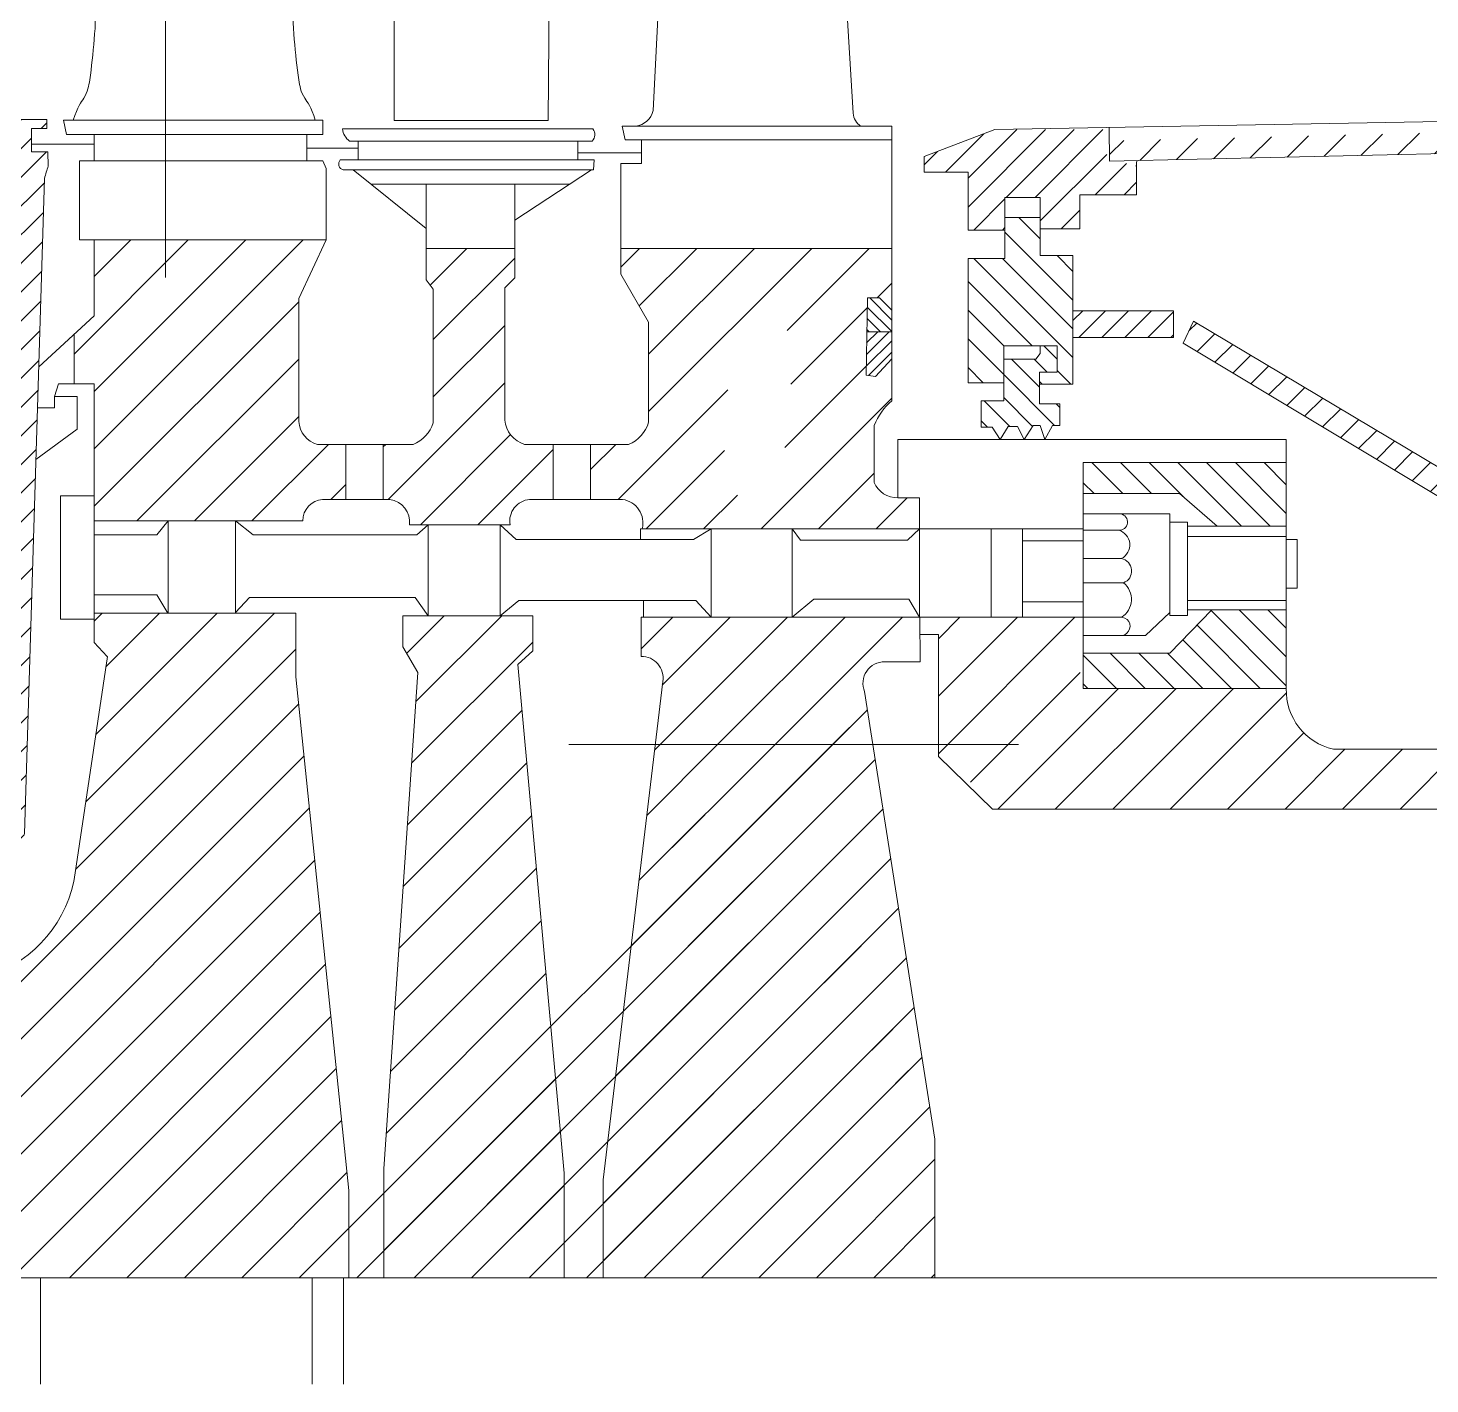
# Model space of a CAD drawing. Extents: x 0 to 420, y 0 to 297.
# Drawn here: x 252.95 to 273.66, y 191.19 to 211.22 of the extents above; entities that cross this region are included whole.
import ezdxf

# ---------------------------------------------------------------- set-up
doc = ezdxf.new("R2010")
doc.units = 0
doc.layers.get('0').update_dxf_attribs({"linetype": 'CONTINUOUS'})
pattern_1 = [(45, (-55.34396008155169, 175.7799266592022), (-0.2121585508602587, 0.2121585508602587), [])]
pattern_2 = [(45, (-55.34396008155169, 175.7799266592022), (-0.4243171017205177, 0.4243171017205176), [])]
pattern_3 = [(135, (-55.34396008155169, 175.7799266592022), (-0.2121585508602587, -0.2121585508602586), [])]

msp = doc.modelspace()

# ---------------------------------------------------------------- hatches: boundary and pattern name
at = {"lineweight": 0, "ltscale": 0.0007}
h = msp.add_hatch(dxfattribs=at)
h.set_pattern_fill('ANSI31', color=256, scale=0.1185339429477, style=0)
h.set_pattern_definition([(45, (-22270.53768268697, -14110.31309145952), (-0.2661162916776361, 0.266116291677636), [])])
edge = h.paths.add_edge_path()
edge.add_spline(control_points=[(323.3454008528647, 234.0977152321087), (323.3571327619354, 233.8702568429084), (323.4142066206632, 232.7637082076021), (323.1204358057727, 230.5752057500987), (322.5207965180679, 227.2986593510055), (320.9693550412974, 223.8185134812269), (318.8938950731331, 220.4294935874922), (316.2115897119912, 217.0549582060185), (311.4815419893283, 213.310587323011), (305.5633535916371, 210.9409957353977), (301.0490484153967, 210.4743538973968), (299.5506861655101, 210.3194688183026)], knot_values=[0, 0, 0, 0, 3.612468351011131, 17.57407997985103, 34.85754435046863, 56.34803368133372, 77.51161402492654, 97.91181360328657, 124.4068643844424, 172.4900309248931, 196.3784145443764, 196.3784145443764, 196.3784145443764, 196.3784145443764], degree=3, periodic=0)
edge.add_line((299.5506861655321, 210.3194688183049), (278.3206306060837, 209.790490891297))
edge.add_line((278.3206306060836, 209.790490891297), (278.3296482150086, 209.467295464278))
edge.add_line((278.3296482150086, 209.467295464278), (299.2992432205782, 209.9383489314737))
edge.add_spline(control_points=[(299.2992432205546, 209.9383489314724), (300.2498460316456, 209.9889252708505), (301.9095605415933, 210.0772295377288), (304.5202557882277, 210.5118760236095), (307.1280895359318, 211.1372633774354), (309.9587410772079, 212.6135545528542), (313.708482931945, 214.2275505123756), (317.2751538122288, 217.4220466433362), (320.1440619826751, 221.2635471604664), (322.17412406968, 225.3532355592002), (323.4859406386336, 229.585901276179), (323.6322173467883, 232.666143842462), (323.7002008077849, 234.0977152321087)], knot_values=[0, 0, 0, 0, 15.09251206247199, 26.35092277173186, 42.00708485524351, 57.35638217506959, 76.85649933097939, 106.5519830805748, 131.8896212694165, 152.6777254158835, 178.7977488321348, 201.4782437358558, 201.4782437358558, 201.4782437358558, 201.4782437358558], degree=3, periodic=0)
edge.add_line((323.7002008077849, 234.0977152321078), (323.3454008528649, 234.0977152321078))
h.paths.add_polyline_path([(278.3296482150086, 209.467295464278), (278.3206306060837, 209.790490891297), (268.9283887327647, 209.5564694294977), (268.9283887327615, 209.2561089404591)])
at = {"lineweight": 0}
h = msp.add_hatch(dxfattribs=at)
h.set_pattern_fill('ANSI31', color=256, scale=0.0945, style=0)
h.set_pattern_definition(pattern_1)
edge = h.paths.add_edge_path()
edge.add_spline(control_points=[(253.196506660055, 209.0008462653882), (253.2138458095129, 209.0622311244546), (253.2311849589711, 209.1236159835211), (253.2523498266754, 209.1831843504041)], knot_values=[0, 0, 0, 0, 1.002446582501522, 1.002446582501522, 1.002446582501522, 1.002446582501522], degree=3, periodic=0)
edge.add_line((253.2523498266754, 209.1831843504039), (253.2481003552102, 209.3951984292076))
edge.add_line((253.2481003552102, 209.3951984292076), (253.0062390211919, 209.3951984292076))
edge.add_line((253.0062390211919, 209.3951984292076), (253.0062390211919, 209.7382428149401))
edge.add_line((253.0062390211919, 209.7382428149404), (253.2324963981766, 209.7382428149404))
edge.add_line((253.2324963981766, 209.7382428149404), (253.2324963981766, 209.8707823175295))
edge.add_line((253.2324963981766, 209.8707823175295), (252.3508749180318, 209.8707823175295))
edge.add_line((252.3508749180318, 209.8707823175295), (252.3508749180319, 209.3484198586161))
edge.add_line((252.3508749180319, 209.3484198586164), (252.6909482857198, 208.9589441897683))
edge.add_line((252.6909482857198, 208.9589441897681), (251.636829447372, 199.1826490556299))
edge.add_arc((251.0443782614352, 199.2180728466891), 0.5935092692544636, 265.2912043167679, 356.57824940038256, ccw=False)
edge.add_line((250.9956561922377, 198.6265667920592), (248.2678240997084, 198.6265667920575))
edge.add_line((248.2678240997084, 198.6265667920576), (248.2678240997084, 197.9912055244639))
edge.add_line((248.2678240997084, 197.9912055244636), (248.6258478458344, 197.991205524462))
edge.add_arc((248.7196104707946, 197.6917167731084), 0.3138231062665551, -6.708132261792684, 107.38406581966879, ccw=False)
edge.add_line((249.0312851691512, 197.6550585621439), (249.0312851691512, 197.0103644918281))
edge.add_line((249.0312851691512, 197.0103644918281), (250.5679413967744, 197.0103644918281))
edge.add_spline(control_points=[(250.5679413967755, 197.0103644918287), (250.5373329431056, 197.0482718942323), (250.6022004969365, 197.3217399510207), (250.9224536685088, 197.4496953930476), (251.1868972949253, 197.4891182573237), (251.3096372071237, 197.5086766751241)], knot_values=[9.011791473894538, 9.011791473894538, 9.011791473894538, 9.01179147390772, 10.0167667453778, 12.25855918989858, 14.23850432097835, 14.23850432097835, 14.23850432097835, 14.23850432097835], degree=3, periodic=0)
edge.add_arc((251.0122209073867, 199.3751288027312), 1.890000000000014, 279.4549180203134, 358.2540696542253)
edge.add_line((252.9013434889318, 199.3175451948532), (253.196506660055, 209.0008462653882))
h = msp.add_hatch(dxfattribs=at)
h.set_pattern_fill('ANSI31', color=256, scale=0.0945, style=0)
h.set_pattern_definition(pattern_1)
h.paths.add_polyline_path([(269.3274095398795, 209.2195349100541), (268.8882105776804, 209.2195349100541), (268.8882105776806, 209.7211222689233), (267.2359862900941, 209.7211222689233), (266.1902748026911, 209.3240323701348), (266.1902748026911, 209.0941382000052), (266.8386160623704, 209.0941382000052), (266.8386160623704, 208.2372599609581), (267.3823860358201, 208.2372599609581), (267.3823860358201, 208.7179477240765), (267.9052416420322, 208.7179477240765), (267.9052416420322, 208.2581593838177), (268.4908403499569, 208.2581593838177), (268.4908403499569, 208.7597467426867), (269.3274095398795, 208.7597467426867)])
h = msp.add_hatch(dxfattribs=at)
h.set_pattern_fill('ANSI31', color=256, scale=0.0945, angle=90, style=0)
h.set_pattern_definition(pattern_3)
h.paths.add_polyline_path([(268.386269063727, 207.861069485029), (267.9052416420322, 207.861069485029), (267.9052416420322, 208.425355112477), (267.38238603582, 208.425355112477), (267.3823860358201, 207.8192706393097), (266.8386160623704, 207.8192706393097), (266.8386160623704, 205.980117278275), (267.3664864087209, 205.980117278275), (267.3664864087209, 206.5294156490047), (268.1556727878965, 206.5294156490047), (268.1556727878965, 206.1396331708295), (267.8926107130159, 206.1396331708295), (267.8926107130159, 205.9592178554153), (268.386269063727, 205.9592178554153)])
h = msp.add_hatch(dxfattribs=at)
h.set_pattern_fill('ANSI31', color=256, scale=0.189, style=0)
h.set_pattern_definition(pattern_2)
h.paths.add_polyline_path([(256.9534140573702, 207.2259733435915), (257.3549104981305, 208.0918304007831), (257.3549104981306, 208.0929827873697), (253.9315336095488, 208.0929827873697), (253.9315336095485, 206.9697748428026), (253.6344753929376, 206.6966742483154), (253.6344753929376, 205.9651927376314), (253.9315336095485, 205.9651927376314), (253.9315336095485, 203.9395443003432), (257.0129728080764, 203.9395443003432, -0.3967991627655841), (257.303117081803, 204.2571332110682), (257.648566212492, 204.2571332110682), (257.648566212492, 205.0718176476175), (257.2289696124185, 205.0718176476175, -0.3262657464331642), (256.9534140573702, 205.4098223133482)])
h = msp.add_hatch(dxfattribs=at)
h.set_pattern_fill('ANSI31', color=256, scale=0.189, style=0)
h.set_pattern_definition(pattern_2)
h.paths.add_polyline_path([(259.9965256148237, 207.3842236015825), (260.1444543497567, 207.5321547421686), (260.1444529411141, 207.9649728591982), (258.8342074767414, 207.9649728591982), (258.8342058053564, 207.5003751111692), (258.9398880241958, 207.3632449502132), (258.9398880241958, 205.3887065936689, -0.2231729240685381), (258.6415093937166, 205.0718176476175), (258.2012848525012, 205.0718176476175), (258.2012848525012, 204.2571332110682), (258.2980106338198, 204.2571332110682, -0.4126561883360232), (258.5881549075462, 203.8843114209576), (260.0728516640669, 203.8843114209576, -0.4373575787119356), (260.3629959377935, 204.2571332110682), (260.7084450684825, 204.2571332110682), (260.7084450684825, 205.0718176476175), (260.2888484684088, 205.0718176476175, -0.3089014959853371), (259.9965256148237, 205.4308048318247)])
h = msp.add_hatch(dxfattribs=at)
h.set_pattern_fill('ANSI31', color=256, scale=0.0378, angle=90, style=0)
h.set_pattern_definition([(135, (-55.34396008155169, 175.7799266592022), (-0.0848634203441035, -0.0848634203441035), [])])
h.paths.add_polyline_path([(265.7121060579184, 207.0542187524354), (265.5321479210351, 207.2340497913026), (265.3521899386853, 207.2340497913026), (265.3434200785287, 206.7345190953954), (265.7121060579184, 206.7345190953954)])
h = msp.add_hatch(dxfattribs=at)
h.set_pattern_fill('ANSI31', color=256, scale=0.0756, style=0)
h.set_pattern_definition([(45, (-55.34396008155169, 175.7799266592022), (-0.169726840688207, 0.1697268406882069), [])])
h.paths.add_polyline_path([(269.8711795133291, 207.045990264592), (268.386269063727, 207.045990264592), (268.386269063727, 206.6489003658031), (269.8711795133291, 206.6489003658031)])
h = msp.add_hatch(dxfattribs=at)
h.set_pattern_fill('ANSI31', color=256, scale=0.0945, style=0)
h.set_pattern_definition(pattern_1)
h.paths.add_polyline_path([(270.1701251201801, 206.8919560644224), (270.0175789840759, 206.5653025014736), (274.6396238958871, 203.7856730370619), (274.8487661933677, 204.0991650715208)])
h = msp.add_hatch(dxfattribs=at)
h.set_pattern_fill('ANSI31', color=256, scale=0.0378, style=0)
h.set_pattern_definition([(45, (-55.34396008155169, 175.7799266592022), (-0.0848634203441035, 0.0848634203441035), [])])
h.paths.add_polyline_path([(265.7121060579184, 206.7345190953954), (265.3434200785284, 206.7345190953954), (265.3321946588243, 206.095119878477), (265.4721619269186, 206.0751387167108), (265.7121060579184, 206.3348945969666)])
h = msp.add_hatch(dxfattribs=at)
h.set_pattern_fill('ANSI31', color=256, scale=0.0756, angle=90, style=0)
h.set_pattern_definition([(135, (-55.34396008155169, 175.7799266592022), (-0.169726840688207, -0.1697268406882069), [])])
h.paths.add_polyline_path([(267.8926107130159, 206.1396331708295), (268.1556727878965, 206.1396331708295), (268.1556727878965, 206.5294156490047), (267.90168184569, 206.5294156490047), (267.9016818456901, 206.4115744233748), (267.8381840715049, 206.3299920961922), (267.3664864087209, 206.3299920961922), (267.3664864087209, 205.713591988531), (267.0308552724474, 205.713591988531), (267.0308552724474, 205.3238096075178), (267.1941351969802, 205.3238096075178), (267.3119015758664, 205.1427584658433), (267.3122101239084, 205.1427584658433), (267.4299840283723, 205.3328743321293), (267.5660507094165, 205.3328743321293), (267.6658330142981, 205.1427584658433), (267.8018995408085, 205.3510036841911), (267.9016818456901, 205.3510036841911), (267.9742505980154, 205.1427584658433), (268.0831040355712, 205.3510036841911), (268.1919573185928, 205.3510036841911), (268.191957318593, 205.6682684626337), (267.8926107130159, 205.6682684626337)])
h = msp.add_hatch(dxfattribs=at)
h.set_pattern_fill('ANSI31', color=256, scale=0.0945, angle=90, style=0)
h.set_pattern_definition(pattern_3)
h.paths.add_polyline_path([(271.5382690968453, 204.8030776328071), (268.540500737152, 204.8030776328071), (268.540500737152, 204.3435093458382), (269.9601696290629, 204.3435093458382), (270.5200391844095, 203.8639599909784), (271.5382690968453, 203.8639600467095)])
h.paths.add_polyline_path([(271.5382690968453, 202.6251239956234), (270.4387250714733, 202.6251239956234), (269.8202023928699, 201.9857246996197), (268.540500737152, 201.9857246996197), (268.540500737152, 201.4662128575482), (271.5382690968453, 201.4662128575484)])
h = msp.add_hatch(dxfattribs=at)
h.set_pattern_fill('ANSI31', color=256, scale=0.189, style=0)
h.set_pattern_definition(pattern_2)
edge = h.paths.add_edge_path()
edge.add_line((257.6912219167489, 192.7592928588522), (257.6912219167489, 194.0459089506076))
edge.add_line((257.6912219167489, 194.0459089506076), (256.9114037160248, 201.638774903199))
edge.add_line((256.9114037160251, 201.638774903199), (256.9114037160251, 202.5778924903068))
edge.add_line((256.9114037160251, 202.5778924903068), (253.9315336095485, 202.5778924903068))
edge.add_line((253.9315336095485, 202.5778924903068), (253.9315336095488, 202.1444765947642))
edge.add_line((253.9315336095485, 202.1444765947642), (254.1263673128952, 201.9358734569547))
edge.add_line((254.1263673128952, 201.9358734569547), (253.6515545851068, 198.7420452715365))
edge.add_arc((251.7805764870479, 199.0095166841852), 1.889999999999984, 288.4150253243628, 351.8642308385131, ccw=False)
edge.add_spline(control_points=[(252.3776234436701, 197.2162975309335), (252.3174305596409, 197.1962564901301), (252.030046373954, 197.105335166485), (251.4737976131552, 196.9769294016645), (251.0051870105824, 197.0183881689537), (250.5988781674152, 196.9720504813821), (250.5679413967759, 197.0103644918281)], knot_values=[14.23850432096517, 14.23850432096517, 14.23850432096517, 14.23850432096517, 15.23236291678472, 18.94095537874182, 22.91462814806791, 23.93038313544675, 23.93038313544675, 23.93038313544675, 23.93038313545993], degree=3, periodic=0)
edge.add_line((250.5679413967759, 197.0103644918281), (249.031285169151, 197.0103644918281))
edge.add_line((249.0312851691512, 197.0103644918281), (249.0312851691512, 196.665648621596))
edge.add_arc((248.3665129293858, 196.5678736166245), 0.6719241641438348, -91.77983746123579, 8.367099400640313, ccw=False)
edge.add_line((248.3456436178927, 195.8962736209438), (242.4379381920425, 195.8962736209386))
edge.add_arc((242.4379381920407, 195.9436871981177), 0.0474135771790556, 201.3462451417548, 270.0000000023888, ccw=False)
edge.add_line((242.3937772937341, 195.9264285086632), (242.3491785888903, 196.0405460304191))
edge.add_arc((242.3050176905841, 196.0232873409635), 0.04741357717906, 21.3462451428764, 160.2118592233082)
edge.add_arc((242.3050176905738, 196.0232873409352), 0.04741357717906, 159.9607615736271, 160.2118591865852, ccw=False)
edge.add_line((242.2604746180548, 196.0395342480707), (242.2195887966723, 195.9274402910176))
edge.add_arc((242.175045724142, 195.9436871981227), 0.0474135771790705, 269.99999999994805, 339.96076161312334, ccw=False)
edge.add_line((242.1750457241417, 195.8962736209438), (241.4288554785221, 195.8962736209438))
edge.add_spline(control_points=[(241.4288554785164, 195.8962736209447), (241.3942702241822, 195.8997786835927), (241.2853252507864, 195.910819775071), (241.2478411078424, 196.0762680561873), (241.08678606972, 196.2085174478973), (241.0328409527545, 196.1334906582827), (241.0138003175902, 196.1070089708022)], knot_values=[0, 0, 0, 0, 0.515473997197407, 1.623764288927799, 2.463472267092225, 2.921538751147716, 2.921538751147716, 2.921538751147716, 2.921538751147716], degree=3, periodic=0)
edge.add_line((241.0138003175867, 196.107008970799), (240.959331974019, 195.6787296427825))
edge.add_spline(control_points=[(240.959331974019, 195.6787296427562), (240.9479506724012, 195.599411955439), (240.9190864449557, 195.3982536130936), (241.3145844883175, 195.5754241322401), (241.5410989608359, 195.1767276431977), (241.2648929279117, 194.7633322318445), (240.9476409204982, 194.7206279688832), (240.7753618373935, 194.6974380407006)], knot_values=[0, 0, 0, 0, 1.007748197397605, 2.555759802715148, 4.309780615343718, 6.558903035450311, 9.231655552346483, 9.231655552346483, 9.231655552346483, 9.231655552346483], degree=3, periodic=0)
edge.add_line((240.7753618373832, 194.6974380406991), (237.3375689918425, 194.6974380406991))
edge.add_line((237.3375689918424, 194.6974380406991), (236.4649757688936, 194.6974380406991))
edge.add_arc((236.0065498291655, 194.8158051183578), 0.4734607769276399, 194.4777475832825, 345.52225241650683, ccw=False)
edge.add_line((235.5481238894371, 194.6974380407008), (235.1582813550678, 194.6974380406991))
edge.add_line((235.1582813550677, 194.6974380406991), (235.1582813550678, 192.7592928588522))
edge.add_line((235.1582813550682, 192.7592928588522), (257.6912219167489, 192.7592928588522))
h = msp.add_hatch(dxfattribs=at)
h.set_pattern_fill('ANSI31', color=256, scale=0.189, style=0)
h.set_pattern_definition(pattern_2)
h.paths.add_polyline_path([(260.1906394650628, 201.818605912234), (260.4105881743262, 202.0184181063036), (260.4105881743262, 202.5379299483749), (258.491035554077, 202.5379299483749), (258.491035554077, 202.0783618332697), (258.7109842633404, 201.6987184583015), (258.2111008083466, 194.36560859861), (258.2111008083466, 192.7592928588522), (260.8704807561124, 192.7592928588522), (260.8704807561124, 194.3056648716436)])
h = msp.add_hatch(dxfattribs=at)
h.set_pattern_fill('ANSI31', color=256, scale=0.189, style=0)
h.set_pattern_definition(pattern_2)
edge = h.paths.add_edge_path()
edge.add_line((262.2172738429937, 200.6355770055654), (265.4326055875657, 200.6355770055654))
edge.add_line((261.4503456841769, 194.2057587746084), (262.3284681984856, 201.5678149028199))
edge.add_arc((262.0153908771989, 201.6209766005304), 0.3175587744143428, 350.3628844777069, 450.9338711757313)
edge.add_line((262.0102151756376, 202.5179487633408), (262.0102151756376, 201.9384931943032))
edge.add_line((266.1210646619089, 202.5179487633408), (262.0102151756377, 202.5179487633408))
edge.add_line((266.1292548885219, 201.8585682823025), (266.1249374574767, 202.5179487633407))
edge.add_line((265.5993785519669, 201.8587295350046), (266.1292548885218, 201.8585682823027))
edge.add_arc((265.6034366598785, 201.5405062251979), 0.3181175115288108, 88.9301614309933, 202.4583987547087)
edge.add_line((266.3492035977852, 194.8051955286803), (265.3094460879347, 201.4189813522317))
h = msp.add_hatch(dxfattribs=at)
h.set_pattern_fill('ANSI31', color=256, scale=0.189, style=0)
h.set_pattern_definition(pattern_2)
h.paths.add_polyline_path([(265.4326055875658, 200.6355770055654), (262.2172738429938, 200.6355770055654), (261.4503456841769, 194.2057587746084), (261.4503456841767, 192.7592928588523), (266.3492035977852, 192.7592928588523), (266.3492035977852, 194.8051955286805)])

# ---------------------------------------------------------------- linework, layer by layer
for p, q in [((262.688224720022, 219.7418408893905), (262.1862545637555, 210.0024671138077)), ((264.5508622679461, 219.7418408893905), (265.1431716593403, 209.9623178823768)), ((260.7325491142157, 219.6398689526885), (260.6338260489489, 209.8556670779742)), ((258.3606861742964, 219.2071941441552), (258.3606861742964, 209.8556670779742)), ((252.3508749180319, 209.8707823175297), (253.2324963981767, 209.8707823175297)), ((253.2324963981767, 209.8707823175297), (253.2324963981767, 209.7382428149404)), ((253.4790289949274, 209.8619664345051), (257.3063330147426, 209.8619664345051)), ((253.5208574256369, 209.6475065160057), (253.4790289949274, 209.8619664345051)), ((257.3063330147426, 209.8619664345051), (257.3063330147426, 209.6475065160057)), ((258.3606861742964, 209.8556670779742), (260.6338260489489, 209.8556670779742)), ((261.7307282948764, 209.7729006816314), (261.7730243352809, 209.5718531994149)), ((265.7121060579184, 209.7729006816314), (261.7307282948764, 209.7729006816314)), ((265.7121060579184, 209.7729006816314), (265.7121060579184, 205.7154766389762)), ((253.0062390211919, 209.7382428149404), (253.0062390211919, 209.3951984292079)), ((253.2324963981767, 209.7382428149404), (253.0062390211919, 209.7382428149404)), ((257.3063330147426, 209.6475065160057), (253.5208574256369, 209.6475065160057)), ((253.9315336095485, 209.2617976604878), (253.9315336095485, 209.6475065160057)), ((257.0702884817728, 209.6475065160057), (257.0702884817729, 209.2617976604878)), ((257.5986138698644, 209.7320252654776), (261.2968849937274, 209.7320252654776)), ((261.7730243352809, 209.5718531994149), (263.7920603784674, 209.5718531994149)), ((262.0147197630114, 209.2214950069127), (262.0147197630114, 209.569945390514)), ((263.7920603784674, 209.5718531994149), (265.7121060579184, 209.5718531994149)), ((267.2359862900941, 209.7211222689235), (266.1902748026911, 209.3240323701349)), ((253.9315336095485, 209.5069358847384), (253.0062390211919, 209.5069358847384)), ((253.0062390211919, 209.3951984292079), (253.2481003552102, 209.3951984292079)), ((253.2481003552102, 209.3951984292079), (253.2523498266754, 209.1831843504041)), ((257.8310751946471, 209.4469294970762), (257.0702884817729, 209.4469294970762)), ((261.2863167718428, 209.5525232858499), (257.7042763103714, 209.5525232858499)), ((257.8310751946471, 209.5525232858499), (257.8310751946471, 209.2742919012992)), ((261.0743062419973, 209.5525232858499), (261.0743062419973, 209.2742919012992)), ((262.0147197630114, 209.3798815449135), (261.0743062419973, 209.3798815449135)), ((257.3063330147426, 209.2617976604878), (253.7146518539412, 209.2617976604878)), ((253.7146518539409, 209.2617976604878), (253.7146518539409, 208.0929827873698)), ((257.3063330147426, 209.2617976604878), (257.3549104981305, 209.1477411180835)), ((257.3549104981305, 209.1477411180835), (257.3549104981305, 208.0918304007831)), ((257.5662301481589, 209.2742919012992), (261.3173357886637, 209.2742919012992)), ((261.3173357886637, 209.2742919012992), (261.3067675667799, 209.1264630841122)), ((261.7082940705959, 209.2214950069127), (262.0147197630114, 209.2214950069127)), ((261.7082940705959, 207.5848451679965), (261.7082940705959, 209.2214950069127)), ((266.1902748026911, 209.3240323701349), (266.1902748026911, 209.0941382000052)), ((269.3274095398795, 208.7597467426867), (269.3274095398795, 209.2195349100545)), ((261.3067675667799, 209.1264630841122), (257.6084964429167, 209.1264630841122)), ((258.8342255836877, 208.2607631386712), (257.7545169319837, 209.1264630841122)), ((260.1444543500897, 208.3823177144059), (261.2750826794601, 209.1264630841122)), ((266.1902748026911, 209.0941382000052), (266.8386160623704, 209.0941382000052)), ((266.8386160623704, 209.0941382000052), (266.8386160623704, 208.2372599609581)), ((258.0195387230452, 208.9139711774295), (260.9542004047158, 208.915268076196)), ((258.8342108920469, 208.9143312009843), (258.8342058053562, 207.5003751111696)), ((260.1444498494641, 208.9149102276225), (260.1444543500897, 207.5320524187697)), ((268.4908403499569, 208.2581593838177), (268.4908403499569, 208.7597467426867)), ((268.4908403499569, 208.7597467426867), (269.3274095398795, 208.7597467426867)), ((267.3823860358201, 207.8192706393097), (267.3823860358201, 208.7179477240765)), ((267.3823860358201, 208.7179477240765), (267.9052416420322, 208.7179477240765)), ((267.9052416420322, 208.7179477240765), (267.9052416420322, 207.861069485029)), ((267.3823860358201, 208.4253551124771), (267.9052416420322, 208.4253551124771)), ((266.8386160623704, 208.2372599609581), (267.3823860358201, 208.2372599609581)), ((267.9052416420322, 208.2581593838177), (268.4908403499569, 208.2581593838177)), ((257.3549104981306, 208.0929827873698), (253.7146518539412, 208.0929827873698)), ((253.9315336095485, 206.9697748428026), (253.9315336095485, 208.0929827873698)), ((257.3549104981305, 208.0918304007831), (256.9534140573702, 207.2259733435917)), ((260.1444543500895, 207.9649728591983), (258.8342058053564, 207.9649728591983)), ((261.7082940705961, 207.6910884551622), (261.9845121993354, 207.9673065839015)), ((261.7082940705959, 207.9673065839015), (265.7121060579184, 207.9673065839015)), ((261.9815606826609, 207.1157208637861), (262.8331464027763, 207.9673065839015)), ((262.1203887962967, 205.5572805705397), (264.5304148096583, 207.9673065839015)), ((262.1203887962967, 206.405914773981), (263.6817806062174, 207.9673065839015)), ((264.1665309543193, 206.7547885251214), (265.3790490130994, 207.9673065839015)), ((266.8386160623704, 205.9801172782751), (266.8386160623704, 207.8192706393097)), ((266.8386160623704, 207.8192706393097), (267.3823860358201, 207.8192706393097)), ((267.9052416420322, 207.861069485029), (268.386269063727, 207.861069485029)), ((268.386269063727, 207.861069485029), (268.386269063727, 205.9592178554154)), ((258.9398880241958, 207.3632449502134), (258.8342058053562, 207.5003751111696)), ((260.1444543500897, 207.5321547425018), (259.9965256148237, 207.3842236015827)), ((262.1203887962967, 206.8773908251394), (261.7082940705959, 207.5848451679965)), ((258.9398880241958, 205.388706593669), (258.9398880241958, 207.3632449502134)), ((259.9965256148237, 207.3842236015827), (259.9965256148237, 205.4308048318247)), ((265.494426423942, 207.2340497913027), (265.7121060579184, 207.4517294252795)), ((256.9534140573702, 207.2259733435917), (256.9534140573702, 205.4098223133482)), ((264.2220001946416, 205.9616235620025), (265.3496481831212, 207.0892715504823)), ((265.3521899386853, 207.2340497913027), (265.3321946588243, 206.095119878477)), ((265.5321479210351, 207.2340497913027), (265.3521899386853, 207.2340497913027)), ((265.7121060579184, 207.0542187524354), (265.5321479210351, 207.2340497913027)), ((253.111619487089, 206.215986454699), (253.9315336095485, 206.9697748428026)), ((262.1203887962967, 206.8773908251394), (262.1203887962967, 205.3991275242245)), ((268.386269063727, 207.0459902645921), (269.8711795133291, 207.0459902645921)), ((269.8711795133291, 207.0459902645921), (269.8711795133291, 206.6489003658032)), ((270.1701251201801, 206.8919560644228), (270.0175789840759, 206.5653025014738)), ((274.8487661933677, 204.0991650715208), (270.1701251201801, 206.8919560644228)), ((253.6344753929376, 206.6966742483155), (253.6344753929376, 205.9651927376317)), ((265.7121060579184, 206.7345190953955), (265.3434200785287, 206.7345190953955)), ((267.3664864087209, 206.5294156490049), (267.3664864087209, 205.713591988531)), ((268.1556727878965, 206.5294156490049), (267.3664864087209, 206.5294156490049)), ((267.90168184569, 206.5294156490049), (267.90168184569, 206.411574423375)), ((268.1556727878965, 206.1396331708297), (268.1556727878965, 206.5294156490049)), ((269.8711795133291, 206.6489003658032), (268.386269063727, 206.6489003658032)), ((270.0175789840759, 206.5653025014738), (274.6396238958871, 203.785673037062)), ((265.4721619269184, 206.0751387167108), (265.7121060579184, 206.3348945969667)), ((267.8381840715049, 206.3299920961922), (267.3664864087209, 206.3299920961922)), ((267.90168184569, 206.411574423375), (267.8381840715049, 206.3299920961922)), ((264.1337457459836, 205.0247349099035), (265.3344831521199, 206.2254723160396)), ((265.3321946588243, 206.095119878477), (265.4721619269184, 206.0751387167108)), ((267.8926107130159, 206.1396331708297), (268.1556727878965, 206.1396331708297)), ((267.8926107130159, 205.6682684626339), (267.8926107130159, 206.1396331708297)), ((253.3441135461747, 205.7770232529716), (253.4044187108474, 205.9651927376317)), ((253.9315336095488, 205.9651927376317), (253.4044187108474, 205.9651927376317)), ((253.9315336095485, 202.1444765947642), (253.9315336095485, 205.9651927376317)), ((261.6688756402664, 204.2571332110685), (263.2885266504246, 205.8767842212267)), ((267.3664864087209, 205.9801172782751), (266.8386160623704, 205.9801172782751)), ((268.386269063727, 205.9592178554154), (267.8926107130159, 205.9592178554154)), ((253.3441135461747, 205.7770232529716), (253.3441135461747, 205.60982757287)), ((253.6787412006424, 205.7770232529716), (253.3441135461747, 205.7770232529716)), ((253.6787412006424, 205.2963354593552), (253.6787412006424, 205.7770232529716)), ((263.7816425432882, 203.8239975037671), (265.7121060579184, 205.7544610183975)), ((267.3664864087209, 205.713591988531), (267.0308552724474, 205.713591988531)), ((267.0308552724474, 205.713591988531), (267.0308552724474, 205.3238096075178)), ((268.191957318593, 205.6682684626339), (267.8926107130159, 205.6682684626339)), ((268.191957318593, 205.3510036841911), (268.191957318593, 205.6682684626339)), ((253.3441135461747, 205.60982757287), (253.0931427531257, 205.60982757287)), ((253.0698484997917, 204.8456222440385), (253.6787412006424, 205.2963354593552)), ((265.4524822050289, 205.3510036841911), (265.4524822050289, 204.507985947044)), ((267.0308552724474, 205.3238096075178), (267.1941351969802, 205.3238096075178)), ((267.1941351969802, 205.3238096075178), (267.3120596126763, 205.1425155039289)), ((267.3120596126763, 205.1425155039289), (267.4299840283723, 205.3328743321297)), ((267.4299840283723, 205.3328743321297), (267.5660507094165, 205.3328743321297)), ((267.5660507094165, 205.3328743321297), (267.6658330142981, 205.1427584658433)), ((267.6658330142981, 205.1427584658433), (267.8018995408085, 205.3510036841911)), ((267.8018995408085, 205.3510036841911), (267.90168184569, 205.3510036841911)), ((267.90168184569, 205.3510036841911), (267.9742505980154, 205.1427584658433)), ((267.9742505980154, 205.1427584658433), (268.0831040355712, 205.3510036841911)), ((268.0831040355712, 205.3510036841911), (268.191957318593, 205.3510036841911)), ((257.2293661460884, 205.0718176476175), (258.6415093937166, 205.0718176476175)), ((257.648566212492, 205.0718176476175), (257.648566212492, 204.2571332110685)), ((258.2012848525012, 205.0718176476175), (258.2012848525012, 204.2571332110685)), ((260.2892450020787, 205.0718176476175), (261.8220101658175, 205.0718176476175)), ((260.7084450684825, 205.0718176476175), (260.7084450684825, 204.2571332110685)), ((261.2611637084918, 204.6980554827347), (261.6349258733742, 205.0718176476175)), ((261.2611637084918, 205.0718176476175), (261.2611637084918, 204.2571332110685)), ((271.5382690968453, 205.1427584658433), (265.8011393163156, 205.1427584658433)), ((265.8011393163156, 205.1427584658433), (265.8011393163156, 204.283565790736)), ((271.5382690968453, 201.4662128575484), (271.5382690968453, 205.1427584658433)), ((262.0843741364062, 203.8239975037671), (263.2421714364605, 204.9817948038216)), ((268.540500737152, 204.8030776328071), (268.540500737152, 201.4662128575484)), ((271.5398014671149, 204.8030776328071), (268.540500737152, 204.8030776328071)), ((264.6302767467292, 203.8239975037671), (265.4524822050289, 204.6462029620669)), ((253.4340867562737, 204.3123659932922), (253.4340867562737, 202.4896819451824)), ((253.9315336095485, 204.3123659932922), (253.4340867562737, 204.3123659932922)), ((257.3031170818032, 204.2571332110685), (258.2980106338195, 204.2571332110685)), ((260.3629959377935, 204.2571332110685), (261.7354914412076, 204.2571332110685)), ((262.9330083398472, 203.8239975037671), (263.4312379765849, 204.3222271405048)), ((265.4789109501702, 203.8239975037671), (265.938479237139, 204.283565790736)), ((265.8011393163156, 204.283565790736), (266.1210646619089, 204.283565790736)), ((266.1210646619089, 204.283565790736), (266.1210646619089, 202.5179487633408)), ((268.540500737152, 204.3435093458387), (269.9601696290629, 204.3435093458387)), ((269.9601696290629, 204.3435093458387), (270.5200391205236, 203.8639600456991)), ((269.8209248428562, 204.0437910547344), (268.540500737152, 204.0437910547344)), ((269.8209248428562, 204.0437910547344), (269.8202118987714, 202.5451990836231)), ((253.9315336095488, 203.9395443003434), (257.0129398923819, 203.9395443003434)), ((255.0231527883493, 203.9395443003434), (254.8573372736135, 203.7324210512279)), ((255.0231527883493, 202.5863394355265), (255.0231527883493, 203.9395443003434)), ((256.0180463403658, 203.9395443003434), (256.0180463403658, 202.5863394355265)), ((256.28058763642, 203.7324210512279), (256.0180463403658, 203.9395443003434)), ((258.5881549075462, 203.8843114209576), (260.0728516640669, 203.8843114209576)), ((258.8645472205121, 203.8843114209576), (258.6987315512424, 203.7324210512279)), ((258.8645472205121, 202.537929948375), (258.8645472205121, 203.8843114209576)), ((259.9285305059457, 202.537929948375), (259.9285305059457, 203.8843114209576)), ((259.9285305059457, 203.8843114209576), (260.1634359086329, 203.6633800005767)), ((268.540500737152, 203.8239975037671), (262.0020249490247, 203.8239975037671)), ((262.0020249490247, 203.8239975037671), (262.0020249490247, 203.6641476797662)), ((262.7818431497489, 203.6641476797662), (263.0417824588753, 203.8239975037671)), ((263.0417824588753, 203.8239975037671), (263.0417824588755, 202.5179487633408)), ((264.2415029148673, 203.8239975037671), (264.2415029148673, 202.5179487633408)), ((264.2415029148673, 203.8228769542631), (264.3644970865708, 203.6574051340398)), ((265.9413539294429, 203.6536444186648), (266.1210646619089, 203.8239975037671)), ((267.1808176083636, 203.8239975037671), (267.1808176083636, 202.5179487633408)), ((267.6407104634943, 203.8239975037671), (267.6407104634943, 202.5179487633408)), ((269.0603793554051, 203.804016318733), (268.540500737152, 203.804016318733)), ((269.8208678161842, 203.9239223094647), (270.0801390249367, 203.923904940505)), ((270.0801390249367, 203.923904940505), (270.080141741365, 202.5451990836231)), ((271.5382690968453, 203.8639600467097), (270.0801391430449, 203.8639599669012)), ((254.8573372736135, 203.7324210512279), (253.9315336095485, 203.7324210512279)), ((258.6987315512424, 203.7324210512279), (256.28058763642, 203.7324210512279)), ((260.1634359086329, 203.6633800005767), (262.0020249490247, 203.6633800005767)), ((262.0020249490247, 203.6641476797662), (262.7818431497489, 203.6641476797662)), ((264.3644970865708, 203.6574051340398), (265.9413539294429, 203.6536444186648)), ((267.6407104634943, 203.6441664947321), (268.540500737152, 203.6441664947321)), ((270.0801394471804, 203.7095979105237), (271.5382690968453, 203.7095979105237)), ((271.5382690968453, 203.6641476797662), (271.6997641399117, 203.6641476797662)), ((271.6997641399117, 203.6641476797662), (271.6997641399117, 202.9448236436254)), ((269.1019460103401, 203.3844105736962), (268.540500737152, 203.3844105736962)), ((269.1331203609579, 203.0247485556257), (268.540500737152, 203.0247485556257)), ((271.6997641399117, 202.9448236436254), (271.5382690968453, 202.9448236436254)), ((253.9315336095485, 202.8486954668657), (254.8573372736135, 202.8486954668657)), ((254.8573372736135, 202.8486954668657), (255.0199337815119, 202.5778924903068)), ((256.0180463403658, 202.5863394355265), (256.2253158496859, 202.8072708559075)), ((256.2253158496859, 202.8072708559075), (258.6710956578752, 202.8072708559075)), ((258.6710956578752, 202.8072708559075), (258.8645472205121, 202.537929948375)), ((260.2048899032173, 202.765846244949), (259.9285305059457, 202.537929948375)), ((262.8164852261426, 202.765846244949), (260.2048899032173, 202.765846244949)), ((262.0420155488876, 202.765846244949), (262.0420155488876, 202.5179487633408)), ((263.0417824588755, 202.5179487633408), (262.8164852261426, 202.765846244949)), ((264.2415029148673, 202.5179487633408), (264.5614282604607, 202.7849738196245)), ((264.5614282604607, 202.7849738196245), (265.9611019891123, 202.7849738196245)), ((265.9611019891123, 202.7849738196245), (266.1210646619089, 202.5179487633408)), ((267.6407104634943, 202.7450112776922), (268.540500737152, 202.7450112776922)), ((271.5382690968453, 202.7666168879488), (270.0801411902063, 202.7666168879488)), ((253.9315336095488, 202.5778924903068), (256.9114037160251, 202.5778924903068)), ((256.9114037160251, 202.5778924903068), (256.9114037160251, 201.638774903199)), ((258.491035554077, 202.0783618332699), (258.491035554077, 202.537929948375)), ((258.491035554077, 202.537929948375), (260.4105881743262, 202.537929948375)), ((260.4105881743262, 202.537929948375), (260.4105881743262, 202.0184181063036)), ((266.1210646619089, 202.5179487633408), (262.0102151756376, 202.5179487633408)), ((262.0102151756376, 202.5179487633408), (262.0102151756376, 201.9384931943032)), ((266.1249374574766, 202.5179487633408), (269.1036782726107, 202.5179487633408)), ((266.1292548885219, 201.8585682823027), (266.1249374574766, 202.5179487633408)), ((266.3994670373696, 200.5013825737614), (268.416033226949, 202.5179487633408)), ((266.3994670373696, 201.3500167772021), (267.5673990235081, 202.5179487633408)), ((266.3994670373696, 202.198650980643), (266.7187648200672, 202.5179487633408)), ((269.8202023928701, 202.5851614536915), (269.4602861740691, 202.2454806206555)), ((269.8202023928701, 201.9857246996197), (270.4387250714733, 202.6251239956234)), ((270.080141741365, 202.5451990836231), (269.8202118987718, 202.5451990836231)), ((271.5382690968453, 202.6251239956234), (270.080141583891, 202.6251239956234)), ((253.4340867562737, 202.4896819451824), (253.9315336095488, 202.4896819451824)), ((254.1249850176514, 201.9373534428107), (253.9315336095485, 202.1444765947642)), ((266.1266250568191, 202.260209831412), (266.3994670373696, 202.260209831412)), ((266.3994670373696, 202.260209831412), (266.3994670373696, 200.4618995691966)), ((269.4602861740691, 202.2454806206555), (268.540500737152, 202.2454806206555)), ((254.1263673128952, 201.9358734569547), (253.6515545851075, 198.7420452715419)), ((258.491035554077, 202.0783618332699), (258.7109842633404, 201.6987184583018)), ((260.1906394650628, 201.818605912234), (260.4105881743262, 202.0184181063036)), ((268.540500737152, 201.9857246996197), (269.8202023928701, 201.9857246996197)), ((258.2111008083466, 194.3656085986095), (258.7109842633404, 201.6987184583018)), ((260.1906394650628, 201.818605912234), (260.8704807561124, 194.3056648716432)), ((265.5993785519669, 201.8587295350046), (266.1292548885219, 201.8585682823027)), ((266.8741554069361, 200.0821308958175), (268.4948516795555, 201.7016836755623)), ((256.9114037160251, 201.638774903199), (257.6912219167489, 194.0459089506077)), ((261.4503456841769, 194.2057587746084), (262.3284681984856, 201.5678149028199)), ((266.3492035977852, 194.8051955286805), (265.3094460879348, 201.4189813522317)), ((267.2779846765799, 199.6826318060895), (269.0615657280387, 201.4662128575484)), ((268.126618880021, 199.6826318060895), (269.9101999314799, 201.4662128575484)), ((268.540500737152, 201.4662128575484), (271.5382690968453, 201.4662128575484)), ((268.9752530834619, 199.6826318060895), (270.7588341349208, 201.4662128575484)), ((269.8238872869029, 199.6826318060895), (271.538935525621, 201.3976800448075)), ((256.9601089155786, 192.7592928588522), (265.3516082738229, 201.1507922170967)), ((264.8363930622918, 200.6355770055654), (265.3521403282348, 201.1474078761394)), ((270.6725214903439, 199.6826318060895), (271.7986352421585, 200.808745557904)), ((266.3994670373696, 200.4618995691966), (267.1992806746975, 199.6826318060895)), ((271.5211556937851, 199.6826318060895), (272.4055988909342, 200.5670750032385)), ((272.2343207339717, 200.5670750032385), (279.9371959398223, 200.5670750032385)), ((272.3697898972261, 199.6826318060895), (273.2542330943751, 200.5670750032385)), ((273.2184241006672, 199.6826318060895), (274.1028672978162, 200.5670750032385)), ((257.8087431190194, 192.7592928588522), (265.4668978524803, 200.417447592313)), ((258.6573773224604, 192.7592928588522), (265.5821874311377, 199.6841029675294)), ((267.1992806746975, 199.6826318060895), (313.3791314040445, 199.6826318060895)), ((259.5060115259016, 192.7592928588523), (265.697477009795, 198.9507583427457)), ((260.3546457293427, 192.7592928588522), (265.8127665884523, 198.2174137179621)), ((261.2032799327837, 192.7592928588522), (265.9280561671099, 197.4840690931783)), ((262.0519141362248, 192.7592928588522), (266.0433457457672, 196.7507244683947)), ((262.9005483396658, 192.7592928588522), (266.1586353244244, 196.0173798436111)), ((263.7491825431066, 192.7592928588522), (266.2739249030819, 195.2840352188276)), ((266.3492035977852, 194.8051955286805), (266.3492035977852, 192.7592928588523)), ((264.5978167465476, 192.7592928588522), (266.3492035977852, 194.5106797100898)), ((258.2111008083466, 192.7592928588523), (258.2111008083466, 194.3656085986095)), ((260.8704807561124, 194.3056648716432), (260.8704807561124, 192.7592928588523)), ((257.6912219167489, 194.0459089506077), (257.6912219167489, 192.7592928588523)), ((261.4503456841767, 192.7592928588523), (261.4503456841769, 194.2057587746084)), ((265.4464509499888, 192.7592928588522), (266.3492035977852, 193.6620455066487)), ((266.2950851534299, 192.7592928588523), (266.3492035977852, 192.8134113032078))]:
    msp.add_line(p, q, dxfattribs=at)
at = {"lineweight": 0, "ltscale": 0.0007}
for p, q in [((254.9846801782322, 219.4779893572543), (254.9846801782322, 207.5365180958527)), ((299.5506861655109, 210.3194688183045), (267.2359862900941, 209.7211222689235)), ((299.2992432205614, 209.9383489314736), (268.9283887327613, 209.2561089404592)), ((268.9283887327613, 209.2561089404592), (268.9247609842669, 209.7523920165873)), ((269.3191751164202, 209.1767270960536), (269.3317031697669, 209.2651688514321)), ((252.9013434889318, 199.3175451948531), (253.196506660055, 209.0008462653882)), ((260.9394242188069, 200.6355770055654), (267.5807978149114, 200.6355770055654)), ((235.1582813550682, 192.7592928588523), (375.7076405164433, 192.7592928588523)), ((253.136429964116, 191.6281463669314), (253.136429964116, 192.7592928588523)), ((257.1525869615664, 191.1863294295166), (257.1525869615664, 192.7592928588523)), ((257.6146362915441, 191.1863294295166), (257.6146362915441, 192.7592928588523)), ((253.136429964116, 191.6281463669314), (253.136429964116, 191.1863294295166))]:
    msp.add_line(p, q, dxfattribs=at)
at = {"lineweight": 0}
for centre, radius, start, end in [((261.8959856174022, 210.0684577866406), 0.2976757130132694, 276.8398904971486, 347.1918942024466), ((265.381528865829, 209.9729509634042), 0.2385942587264121, 182.5542630991212, 236.977211415287), ((257.8402827952932, 209.7534321182124), 0.2426151744264916, 185.0620055898735, 235.903719590545), ((261.1914348996934, 209.6469749850917), 0.1338793977884263, 315.1301779154811, 39.44040915447018), ((257.6324069007592, 209.2132560797868), 0.0900262966715655, 137.3141852441846, 254.5977396655524), ((266.3097302007937, 205.0150679554757), 0.920720880653, 130.4724891209112, 158.6009320759491), ((260.4054994455111, 205.465319079677), 0.4104276154108716, 184.8238930499426, 253.4878807379365), ((257.3226169050731, 205.4294873869735), 0.3697261931113561, 183.0488985347675, 255.3278216755582), ((258.4533975694379, 205.5478606147609), 0.5118622519782733, 291.5618126717938, 341.8846330691384), ((261.6426035680811, 205.5350235787331), 0.4967358069759137, 291.1721322270574, 344.1227019348118), ((265.7866561947112, 204.6441102796717), 0.3608352661720882, 202.1633127289515, 272.3003425505203), ((257.3266344334233, 203.9443180294084), 0.3136979497930269, 94.29939167129282, 180.8719377534005), ((258.2556774972717, 203.9248763156219), 0.3349428891944477, 353.0438385091717, 82.73901729787342), ((260.3902700897569, 203.9365957973182), 0.3216956838052023, 94.86351568277273, 189.3536285101882), ((261.684076804888, 203.9089449180475), 0.3519638507358898, 346.03361034892, 81.6002153914686), ((269.0725345492718, 203.9242824759607), 0.1208788538672238, 264.2287641183987, 81.3646993642798), ((269.002206721551, 203.5863919727527), 0.2252652021349709, 296.2803592308942, 75.03430545705837), ((269.0669090896872, 203.2001916303285), 0.1875212118785423, 290.6762364170293, 79.23143038269492), ((268.9415747196617, 202.7816211289864), 0.3095168465267082, 301.5828508484899, 51.76752722243389), ((269.0935271362611, 202.381641716359), 0.1366845149462066, 264.9841850851502, 94.25910177582487), ((262.0153908771989, 201.6209766005307), 0.3175587744143428, 350.3628844777114, 90.9338711757408), ((265.6034366598785, 201.540506225198), 0.3181175115288108, 88.93016143100282, 202.4583987547127), ((272.4340175131999, 201.44065367379), 0.8961129935875503, 178.3655722011782, 257.1236487000722), ((251.7805764870479, 199.0095166841852), 1.889999999999997, 288.4150253243588, 351.864230838672)]:
    msp.add_arc(centre, radius, start, end, dxfattribs=at)
at = {"lineweight": 0, "ltscale": 0.0007}
for points in [[(253.62171004078, 209.8619664345048), (253.6850095057132, 210.0642398510625), (253.8295715092478, 210.2336611633806), (253.8785754004632, 210.5339259850563), (253.9677221951928, 211.29509071747), (253.9575889460422, 212.670101403794), (254.1006438343, 214.984813046508), (254.214315966234, 217.128743340402), (254.2472778092054, 218.6839509245329)], [(257.1962520248493, 209.8619664345048), (257.1329525599154, 210.0642398510625), (256.9883905563817, 210.2336611633806), (256.9393866651655, 210.5339259850563), (256.8502398704363, 211.29509071747), (256.8603731195865, 212.670101403794), (256.7173182313287, 214.984813046508), (256.6036460993954, 217.128743340402), (256.5950135041977, 218.6839509245329)]]:
    msp.add_open_spline(points, degree=3, knots=[0.0005503330421232, 0.0005503330421232, 0.0005503330421232, 0.0005503330421232, 0.0020550792540623, 0.0045783486719437, 0.0096559119719479, 0.0204281779624303, 0.0400363005927704, 0.0714478419119611, 0.0714478419119611, 0.0714478419119611, 0.0714478419119611], dxfattribs=at)
msp.add_open_spline([(253.1965066600548, 209.0008462653878), (253.2138458095129, 209.062231124454), (253.2311849589711, 209.1236159835222), (253.2523498266754, 209.1831843504052)], degree=3, dxfattribs=at)

doc.saveas('drawing.dxf')
